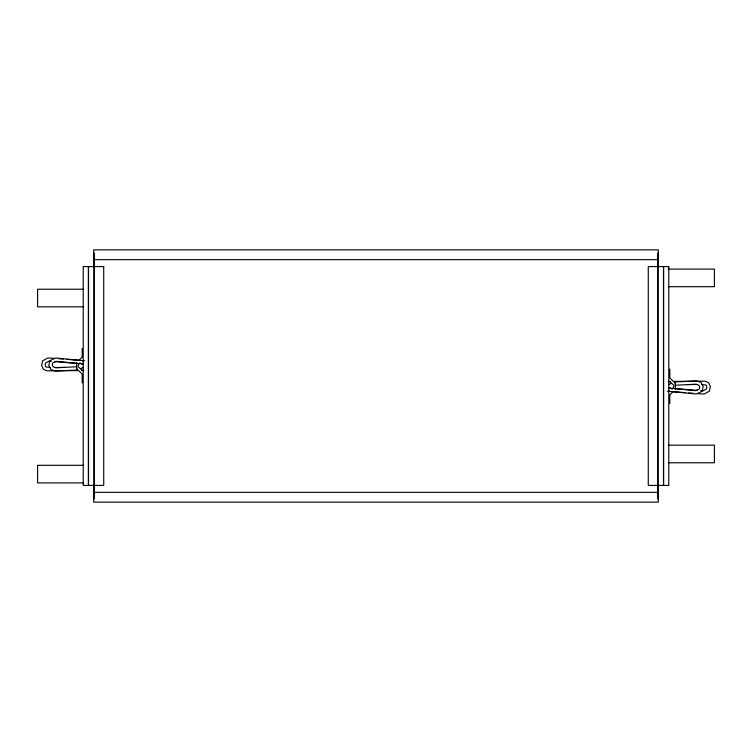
<?xml version="1.0" encoding="UTF-8"?>
<svg xmlns="http://www.w3.org/2000/svg" width="752" height="752" viewBox="0 0 752 752"><rect width="100%" height="100%" fill="white"/><g stroke="black" fill="none" stroke-linecap="round" stroke-linejoin="round"><path stroke-width="1.13" d="M76.61 362.539L76.61 368.715L82.184 374.064L82.184 382.918M675.39 389.461L675.39 383.285L669.816 377.936L669.816 369.082M80.022 362.68L77.935 365.622L78.546 367.089L82.701 370.623M671.978 389.32L674.065 386.378L673.454 384.911L669.299 381.377M78.998 360.246L82.184 357.191L82.184 348.336M673.002 391.754L669.816 394.809L669.816 403.664M83.058 367.324L81.272 368.377L81.714 370.398L83.773 370.595M668.942 384.676L670.728 383.623L670.286 381.602L668.227 381.405M82.175 360.725L84.252 360.763L55.563 357.971L49.782 360.819L48.805 365.472L50.939 369.505L55.385 371.074L76.676 370.031L76.516 366.779L55.864 367.794L53.213 366.854L52.226 364.993L52.64 363.037L56.174 361.298L83.152 363.93L81.235 363.771M670.765 388.229L668.848 388.07L695.826 390.702L699.36 388.963L699.774 387.007L698.787 385.146L696.136 384.206L675.484 385.221L675.324 381.969L696.615 380.926L701.061 382.495L703.195 386.528L702.218 391.181L696.437 394.029L667.748 391.237L669.825 391.275M50.412 367.54L46.013 366.967L45.139 365.087L45.543 363.028L48.861 361.167L51.192 361.355M701.588 384.46L705.987 385.033L706.861 386.913L706.457 388.972L703.139 390.833L700.808 390.645M54.595 367.512L65.076 367.437M78.095 370.623L47.15 370.849L43.447 369.392L41.651 365.519L42.563 360.894L47.799 357.952L53.994 358.328M673.905 381.377L704.85 381.151L708.553 382.608L710.349 386.481L709.437 391.106L704.201 394.048L698.006 393.672M686.924 384.563L697.405 384.488M93.662 259.666L658.338 259.666M668.237 269.103L714.4 269.103L714.4 286.709L668.237 286.709M83.763 289.219L37.6 289.219L37.6 306.825L83.763 306.825M668.237 445.175L714.4 445.175L714.4 462.781L668.237 462.781M83.763 465.291L37.6 465.291L37.6 482.897L83.763 482.897M93.662 492.334L658.338 492.334M675.174 388.568L697.301 390.363M673.595 391.698L685.222 392.638M688.71 392.92L693.353 393.296M58.647 358.704L63.29 359.08M66.778 359.362L78.405 360.302M54.699 361.637L76.826 363.432M675.324 381.969L675.484 385.221M76.676 370.031L76.516 366.779M663.621 266.584L663.621 485.416M663.471 266.584L663.471 485.416M658.338 266.584L658.338 249.852L93.662 249.852L93.662 266.584M658.338 485.416L658.338 502.148L93.662 502.148L93.662 485.416M657.962 266.584L657.962 485.416M657.812 266.584L657.812 485.416M657.765 253.067L657.765 267.12M657.765 484.88L657.765 498.933M94.235 253.067L94.235 498.933M94.038 266.584L94.038 485.416M88.529 266.584L88.529 485.416M88.379 266.584L88.379 485.416M103.72 266.584L83.228 266.584L83.228 485.416L103.72 485.416L103.72 266.584M668.772 266.584L648.28 266.584L648.28 485.416L668.772 485.416L668.772 266.584"/></g></svg>
